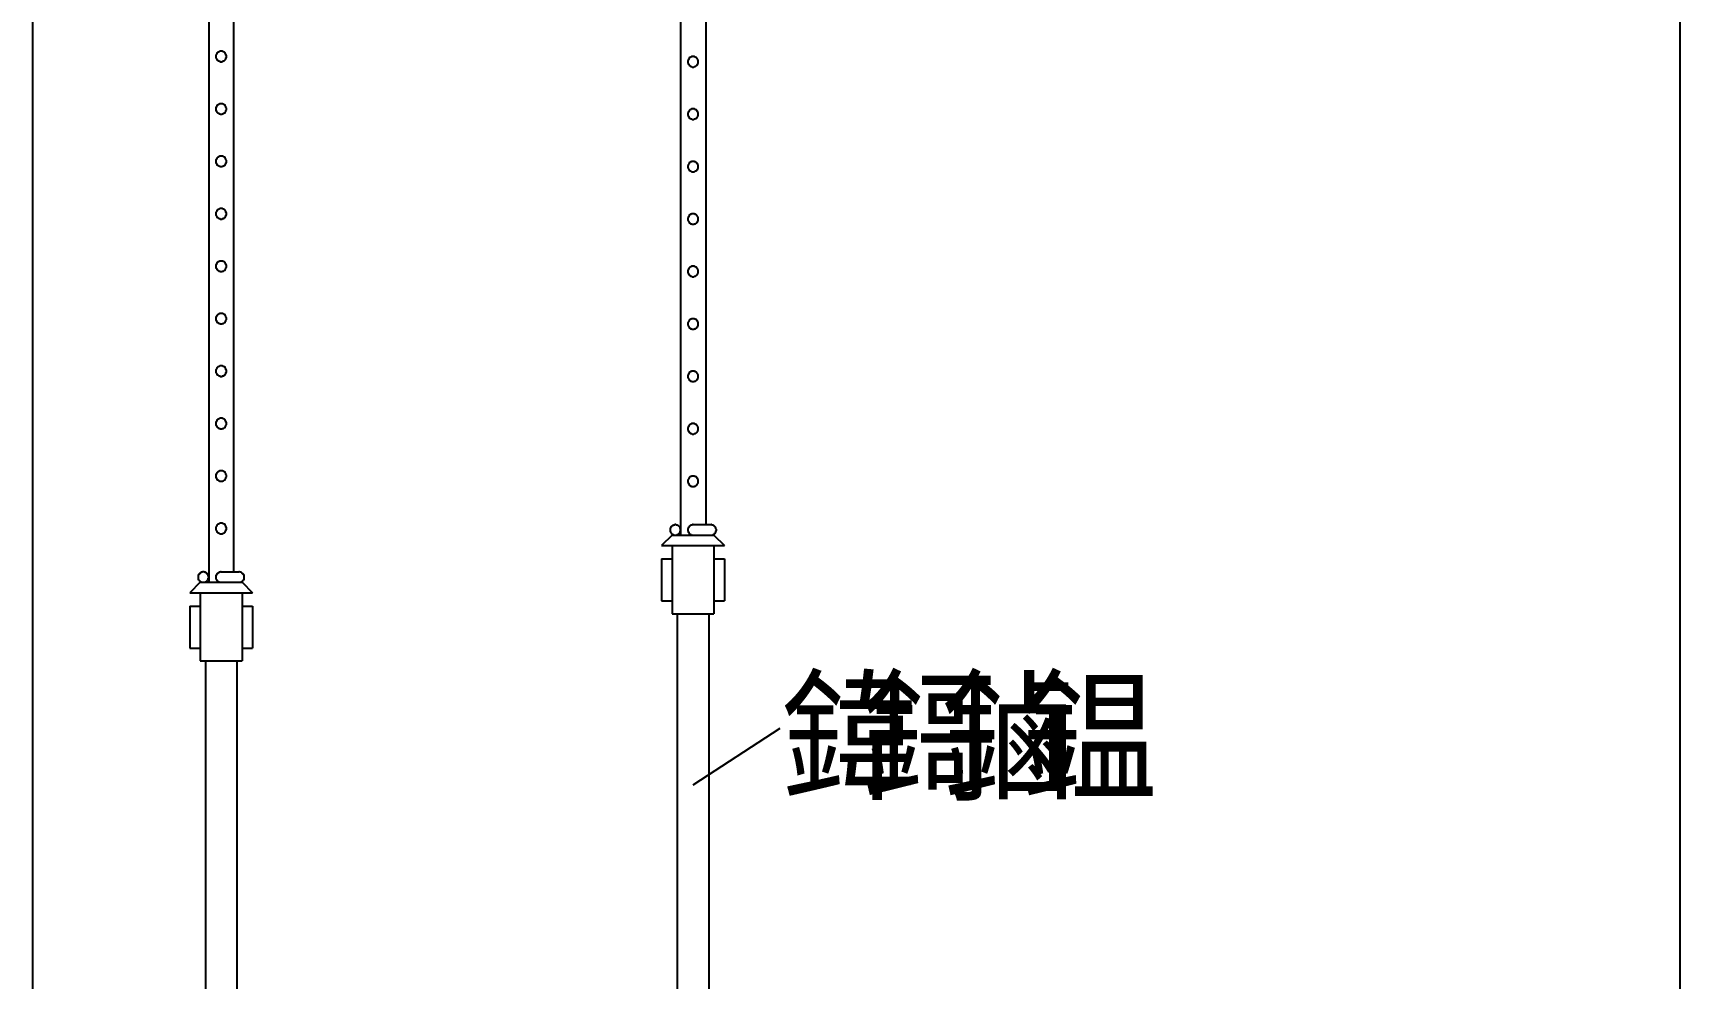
# Model space of a CAD drawing. Header units: metres. Extents: x 0 to 420, y 0 to 297.
# Drawn here: x 385.44 to 420, y 120.79 to 140.62 of the extents above; entities that cross this region are included whole.
import ezdxf

# ---------------------------------------------------------------- set-up
doc = ezdxf.new("R2010")
doc.units = ezdxf.units.M
doc.layers.add(' ', color=7, linetype='Continuous')

msp = doc.modelspace()

# ---------------------------------------------------------------- linework, layer by layer
at = {"layer": ' '}
for p, q in [((385.44, 98.35), (385.44, 166.57)), ((399.03, 151.35), (399.03, 130.08)), ((399.56, 151.35), (399.56, 130.3)), ((389.13, 150.36), (389.13, 129.09)), ((389.65, 150.36), (389.65, 129.31)), ((399.29, 130.3), (399.67, 130.3)), ((398.85, 130.08), (398.63, 129.86)), ((398.85, 130.08), (399.73, 130.08)), ((399.29, 130.08), (399.67, 130.08)), ((399.73, 130.08), (399.95, 129.86)), ((398.63, 129.86), (399.95, 129.86)), ((398.85, 129.86), (398.85, 128.43)), ((399.73, 129.86), (399.73, 128.43)), ((389.39, 129.31), (389.76, 129.31)), ((398.63, 129.58), (398.63, 128.7)), ((398.63, 129.58), (398.85, 129.58)), ((399.73, 129.58), (399.95, 129.58)), ((399.95, 129.58), (399.95, 128.7)), ((388.95, 129.09), (388.73, 128.87)), ((388.95, 129.09), (389.83, 129.09)), ((389.39, 129.09), (389.76, 129.09)), ((389.83, 129.09), (390.05, 128.87)), ((388.73, 128.87), (390.05, 128.87)), ((388.73, 128.59), (388.73, 127.71)), ((388.73, 128.59), (388.95, 128.59)), ((388.95, 128.87), (388.95, 127.44)), ((389.83, 128.87), (389.83, 127.44)), ((389.83, 128.59), (390.05, 128.59)), ((390.05, 128.59), (390.05, 127.71)), ((398.63, 128.7), (398.85, 128.7)), ((399.73, 128.7), (399.95, 128.7)), ((398.85, 128.43), (399.73, 128.43)), ((398.96, 128.43), (398.96, 98.42)), ((399.62, 128.43), (399.62, 98.42)), ((388.73, 127.71), (388.95, 127.71)), ((389.83, 127.71), (390.05, 127.71)), ((388.95, 127.44), (389.83, 127.44)), ((389.06, 127.44), (389.06, 98.42)), ((389.72, 127.44), (389.72, 98.42)), ((399.29, 124.84), (401.12, 126.03))]:
    msp.add_line(p, q, dxfattribs=at)
for points in [[(389.5, 140.12), (389.5, 140.13), (389.5, 140.14), (389.49, 140.15), (389.49, 140.16), (389.49, 140.17), (389.48, 140.18), (389.47, 140.19), (389.47, 140.2), (389.46, 140.21), (389.45, 140.21), (389.44, 140.22), (389.43, 140.22), (389.42, 140.23), (389.41, 140.23), (389.4, 140.23), (389.39, 140.23), (389.38, 140.23), (389.37, 140.23), (389.36, 140.23), (389.35, 140.22), (389.34, 140.22), (389.33, 140.21), (389.32, 140.21), (389.31, 140.2), (389.3, 140.19), (389.3, 140.18), (389.29, 140.17), (389.29, 140.16), (389.28, 140.15), (389.28, 140.14), (389.28, 140.13), (389.28, 140.12), (389.28, 140.11), (389.28, 140.1), (389.28, 140.09), (389.29, 140.08), (389.29, 140.07), (389.3, 140.06), (389.3, 140.05), (389.31, 140.05), (389.32, 140.04), (389.33, 140.03), (389.34, 140.03), (389.35, 140.02), (389.36, 140.02), (389.37, 140.01), (389.38, 140.01), (389.39, 140.01), (389.4, 140.01), (389.41, 140.01), (389.42, 140.02), (389.43, 140.02), (389.44, 140.03), (389.45, 140.03), (389.46, 140.04), (389.47, 140.05), (389.47, 140.05), (389.48, 140.06), (389.49, 140.07), (389.49, 140.08), (389.49, 140.09), (389.5, 140.1), (389.5, 140.11), (389.5, 140.12)], [(399.4, 140.01), (399.4, 140.02), (399.4, 140.03), (399.4, 140.04), (399.39, 140.05), (399.39, 140.06), (399.38, 140.07), (399.38, 140.08), (399.37, 140.09), (399.36, 140.1), (399.35, 140.1), (399.34, 140.11), (399.33, 140.11), (399.32, 140.12), (399.31, 140.12), (399.3, 140.12), (399.29, 140.12), (399.28, 140.12), (399.27, 140.12), (399.26, 140.12), (399.25, 140.11), (399.24, 140.11), (399.23, 140.1), (399.22, 140.1), (399.21, 140.09), (399.21, 140.08), (399.2, 140.07), (399.2, 140.06), (399.19, 140.05), (399.19, 140.04), (399.18, 140.03), (399.18, 140.02), (399.18, 140.01), (399.18, 140), (399.18, 139.99), (399.19, 139.98), (399.19, 139.97), (399.2, 139.96), (399.2, 139.95), (399.21, 139.94), (399.21, 139.94), (399.22, 139.93), (399.23, 139.92), (399.24, 139.92), (399.25, 139.91), (399.26, 139.91), (399.27, 139.9), (399.28, 139.9), (399.29, 139.9), (399.3, 139.9), (399.31, 139.9), (399.32, 139.91), (399.33, 139.91), (399.34, 139.92), (399.35, 139.92), (399.36, 139.93), (399.37, 139.94), (399.38, 139.94), (399.38, 139.95), (399.39, 139.96), (399.39, 139.97), (399.4, 139.98), (399.4, 139.99), (399.4, 140), (399.4, 140.01)], [(389.5, 139.02), (389.5, 139.03), (389.5, 139.04), (389.49, 139.05), (389.49, 139.06), (389.49, 139.07), (389.48, 139.08), (389.47, 139.09), (389.47, 139.1), (389.46, 139.11), (389.45, 139.11), (389.44, 139.12), (389.43, 139.12), (389.42, 139.13), (389.41, 139.13), (389.4, 139.13), (389.39, 139.13), (389.38, 139.13), (389.37, 139.13), (389.36, 139.13), (389.35, 139.12), (389.34, 139.12), (389.33, 139.11), (389.32, 139.11), (389.31, 139.1), (389.3, 139.09), (389.3, 139.08), (389.29, 139.07), (389.29, 139.06), (389.28, 139.05), (389.28, 139.04), (389.28, 139.03), (389.28, 139.02), (389.28, 139.01), (389.28, 139), (389.28, 138.99), (389.29, 138.98), (389.29, 138.97), (389.3, 138.96), (389.3, 138.95), (389.31, 138.94), (389.32, 138.94), (389.33, 138.93), (389.34, 138.93), (389.35, 138.92), (389.36, 138.92), (389.37, 138.91), (389.38, 138.91), (389.39, 138.91), (389.4, 138.91), (389.41, 138.91), (389.42, 138.92), (389.43, 138.92), (389.44, 138.93), (389.45, 138.93), (389.46, 138.94), (389.47, 138.94), (389.47, 138.95), (389.48, 138.96), (389.49, 138.97), (389.49, 138.98), (389.49, 138.99), (389.5, 139), (389.5, 139.01), (389.5, 139.02)], [(399.4, 138.91), (399.4, 138.92), (399.4, 138.93), (399.4, 138.94), (399.39, 138.95), (399.39, 138.96), (399.38, 138.97), (399.38, 138.98), (399.37, 138.99), (399.36, 139), (399.35, 139), (399.34, 139.01), (399.33, 139.01), (399.32, 139.02), (399.31, 139.02), (399.3, 139.02), (399.29, 139.02), (399.28, 139.02), (399.27, 139.02), (399.26, 139.02), (399.25, 139.01), (399.24, 139.01), (399.23, 139), (399.22, 139), (399.21, 138.99), (399.21, 138.98), (399.2, 138.97), (399.2, 138.96), (399.19, 138.95), (399.19, 138.94), (399.18, 138.93), (399.18, 138.92), (399.18, 138.91), (399.18, 138.9), (399.18, 138.89), (399.19, 138.88), (399.19, 138.87), (399.2, 138.86), (399.2, 138.85), (399.21, 138.84), (399.21, 138.83), (399.22, 138.83), (399.23, 138.82), (399.24, 138.82), (399.25, 138.81), (399.26, 138.81), (399.27, 138.8), (399.28, 138.8), (399.29, 138.8), (399.3, 138.8), (399.31, 138.8), (399.32, 138.81), (399.33, 138.81), (399.34, 138.82), (399.35, 138.82), (399.36, 138.83), (399.37, 138.83), (399.38, 138.84), (399.38, 138.85), (399.39, 138.86), (399.39, 138.87), (399.4, 138.88), (399.4, 138.89), (399.4, 138.9), (399.4, 138.91)], [(389.5, 137.92), (389.5, 137.93), (389.5, 137.94), (389.49, 137.95), (389.49, 137.96), (389.49, 137.97), (389.48, 137.98), (389.47, 137.99), (389.47, 138), (389.46, 138.01), (389.45, 138.01), (389.44, 138.02), (389.43, 138.02), (389.42, 138.03), (389.41, 138.03), (389.4, 138.03), (389.39, 138.03), (389.38, 138.03), (389.37, 138.03), (389.36, 138.03), (389.35, 138.02), (389.34, 138.02), (389.33, 138.01), (389.32, 138.01), (389.31, 138), (389.3, 137.99), (389.3, 137.98), (389.29, 137.97), (389.29, 137.96), (389.28, 137.95), (389.28, 137.94), (389.28, 137.93), (389.28, 137.92), (389.28, 137.91), (389.28, 137.9), (389.28, 137.89), (389.29, 137.88), (389.29, 137.87), (389.3, 137.86), (389.3, 137.85), (389.31, 137.84), (389.32, 137.84), (389.33, 137.83), (389.34, 137.83), (389.35, 137.82), (389.36, 137.82), (389.37, 137.81), (389.38, 137.81), (389.39, 137.81), (389.4, 137.81), (389.41, 137.81), (389.42, 137.82), (389.43, 137.82), (389.44, 137.83), (389.45, 137.83), (389.46, 137.84), (389.47, 137.84), (389.47, 137.85), (389.48, 137.86), (389.49, 137.87), (389.49, 137.88), (389.49, 137.89), (389.5, 137.9), (389.5, 137.91), (389.5, 137.92)], [(399.4, 137.81), (399.4, 137.82), (399.4, 137.83), (399.4, 137.84), (399.39, 137.85), (399.39, 137.86), (399.38, 137.87), (399.38, 137.88), (399.37, 137.89), (399.36, 137.9), (399.35, 137.9), (399.34, 137.91), (399.33, 137.91), (399.32, 137.92), (399.31, 137.92), (399.3, 137.92), (399.29, 137.92), (399.28, 137.92), (399.27, 137.92), (399.26, 137.92), (399.25, 137.91), (399.24, 137.91), (399.23, 137.9), (399.22, 137.9), (399.21, 137.89), (399.21, 137.88), (399.2, 137.87), (399.2, 137.86), (399.19, 137.85), (399.19, 137.84), (399.18, 137.83), (399.18, 137.82), (399.18, 137.81), (399.18, 137.8), (399.18, 137.79), (399.19, 137.78), (399.19, 137.77), (399.2, 137.76), (399.2, 137.75), (399.21, 137.74), (399.21, 137.73), (399.22, 137.73), (399.23, 137.72), (399.24, 137.72), (399.25, 137.71), (399.26, 137.71), (399.27, 137.7), (399.28, 137.7), (399.29, 137.7), (399.3, 137.7), (399.31, 137.7), (399.32, 137.71), (399.33, 137.71), (399.34, 137.72), (399.35, 137.72), (399.36, 137.73), (399.37, 137.73), (399.38, 137.74), (399.38, 137.75), (399.39, 137.76), (399.39, 137.77), (399.4, 137.78), (399.4, 137.79), (399.4, 137.8), (399.4, 137.81)], [(389.5, 136.82), (389.5, 136.83), (389.5, 136.84), (389.49, 136.85), (389.49, 136.86), (389.49, 136.87), (389.48, 136.88), (389.47, 136.89), (389.47, 136.9), (389.46, 136.91), (389.45, 136.91), (389.44, 136.92), (389.43, 136.92), (389.42, 136.93), (389.41, 136.93), (389.4, 136.93), (389.39, 136.93), (389.38, 136.93), (389.37, 136.93), (389.36, 136.93), (389.35, 136.92), (389.34, 136.92), (389.33, 136.91), (389.32, 136.91), (389.31, 136.9), (389.3, 136.89), (389.3, 136.88), (389.29, 136.87), (389.29, 136.86), (389.28, 136.85), (389.28, 136.84), (389.28, 136.83), (389.28, 136.82), (389.28, 136.81), (389.28, 136.8), (389.28, 136.79), (389.29, 136.78), (389.29, 136.77), (389.3, 136.76), (389.3, 136.75), (389.31, 136.74), (389.32, 136.74), (389.33, 136.73), (389.34, 136.72), (389.35, 136.72), (389.36, 136.72), (389.37, 136.71), (389.38, 136.71), (389.39, 136.71), (389.4, 136.71), (389.41, 136.71), (389.42, 136.72), (389.43, 136.72), (389.44, 136.72), (389.45, 136.73), (389.46, 136.74), (389.47, 136.74), (389.47, 136.75), (389.48, 136.76), (389.49, 136.77), (389.49, 136.78), (389.49, 136.79), (389.5, 136.8), (389.5, 136.81), (389.5, 136.82)], [(399.4, 136.71), (399.4, 136.72), (399.4, 136.73), (399.4, 136.74), (399.39, 136.75), (399.39, 136.76), (399.38, 136.77), (399.38, 136.78), (399.37, 136.79), (399.36, 136.8), (399.35, 136.8), (399.34, 136.81), (399.33, 136.81), (399.32, 136.82), (399.31, 136.82), (399.3, 136.82), (399.29, 136.82), (399.28, 136.82), (399.27, 136.82), (399.26, 136.82), (399.25, 136.81), (399.24, 136.81), (399.23, 136.8), (399.22, 136.8), (399.21, 136.79), (399.21, 136.78), (399.2, 136.77), (399.2, 136.76), (399.19, 136.75), (399.19, 136.74), (399.18, 136.73), (399.18, 136.72), (399.18, 136.71), (399.18, 136.7), (399.18, 136.69), (399.19, 136.68), (399.19, 136.67), (399.2, 136.66), (399.2, 136.65), (399.21, 136.64), (399.21, 136.63), (399.22, 136.63), (399.23, 136.62), (399.24, 136.61), (399.25, 136.61), (399.26, 136.61), (399.27, 136.6), (399.28, 136.6), (399.29, 136.6), (399.3, 136.6), (399.31, 136.6), (399.32, 136.61), (399.33, 136.61), (399.34, 136.61), (399.35, 136.62), (399.36, 136.63), (399.37, 136.63), (399.38, 136.64), (399.38, 136.65), (399.39, 136.66), (399.39, 136.67), (399.4, 136.68), (399.4, 136.69), (399.4, 136.7), (399.4, 136.71)], [(389.5, 135.72), (389.5, 135.73), (389.5, 135.74), (389.49, 135.75), (389.49, 135.76), (389.49, 135.77), (389.48, 135.78), (389.47, 135.79), (389.47, 135.8), (389.46, 135.81), (389.45, 135.81), (389.44, 135.82), (389.43, 135.82), (389.42, 135.83), (389.41, 135.83), (389.4, 135.83), (389.39, 135.83), (389.38, 135.83), (389.37, 135.83), (389.36, 135.83), (389.35, 135.82), (389.34, 135.82), (389.33, 135.81), (389.32, 135.81), (389.31, 135.8), (389.3, 135.79), (389.3, 135.78), (389.29, 135.77), (389.29, 135.76), (389.28, 135.75), (389.28, 135.74), (389.28, 135.73), (389.28, 135.72), (389.28, 135.71), (389.28, 135.7), (389.28, 135.69), (389.29, 135.68), (389.29, 135.67), (389.3, 135.66), (389.3, 135.65), (389.31, 135.64), (389.32, 135.64), (389.33, 135.63), (389.34, 135.62), (389.35, 135.62), (389.36, 135.62), (389.37, 135.61), (389.38, 135.61), (389.39, 135.61), (389.4, 135.61), (389.41, 135.61), (389.42, 135.62), (389.43, 135.62), (389.44, 135.62), (389.45, 135.63), (389.46, 135.64), (389.47, 135.64), (389.47, 135.65), (389.48, 135.66), (389.49, 135.67), (389.49, 135.68), (389.49, 135.69), (389.5, 135.7), (389.5, 135.71), (389.5, 135.72)], [(399.4, 135.61), (399.4, 135.62), (399.4, 135.63), (399.4, 135.64), (399.39, 135.65), (399.39, 135.66), (399.38, 135.67), (399.38, 135.68), (399.37, 135.69), (399.36, 135.7), (399.35, 135.7), (399.34, 135.71), (399.33, 135.71), (399.32, 135.72), (399.31, 135.72), (399.3, 135.72), (399.29, 135.72), (399.28, 135.72), (399.27, 135.72), (399.26, 135.72), (399.25, 135.71), (399.24, 135.71), (399.23, 135.7), (399.22, 135.7), (399.21, 135.69), (399.21, 135.68), (399.2, 135.67), (399.2, 135.66), (399.19, 135.65), (399.19, 135.64), (399.18, 135.63), (399.18, 135.62), (399.18, 135.61), (399.18, 135.6), (399.18, 135.59), (399.19, 135.58), (399.19, 135.57), (399.2, 135.56), (399.2, 135.55), (399.21, 135.54), (399.21, 135.53), (399.22, 135.53), (399.23, 135.52), (399.24, 135.51), (399.25, 135.51), (399.26, 135.51), (399.27, 135.5), (399.28, 135.5), (399.29, 135.5), (399.3, 135.5), (399.31, 135.5), (399.32, 135.51), (399.33, 135.51), (399.34, 135.51), (399.35, 135.52), (399.36, 135.53), (399.37, 135.53), (399.38, 135.54), (399.38, 135.55), (399.39, 135.56), (399.39, 135.57), (399.4, 135.58), (399.4, 135.59), (399.4, 135.6), (399.4, 135.61)], [(389.5, 134.62), (389.5, 134.63), (389.5, 134.64), (389.49, 134.65), (389.49, 134.66), (389.49, 134.67), (389.48, 134.68), (389.47, 134.69), (389.47, 134.7), (389.46, 134.71), (389.45, 134.71), (389.44, 134.72), (389.43, 134.72), (389.42, 134.73), (389.41, 134.73), (389.4, 134.73), (389.39, 134.73), (389.38, 134.73), (389.37, 134.73), (389.36, 134.73), (389.35, 134.72), (389.34, 134.72), (389.33, 134.71), (389.32, 134.71), (389.31, 134.7), (389.3, 134.69), (389.3, 134.68), (389.29, 134.67), (389.29, 134.66), (389.28, 134.65), (389.28, 134.64), (389.28, 134.63), (389.28, 134.62), (389.28, 134.61), (389.28, 134.6), (389.28, 134.59), (389.29, 134.58), (389.29, 134.57), (389.3, 134.56), (389.3, 134.55), (389.31, 134.54), (389.32, 134.54), (389.33, 134.53), (389.34, 134.52), (389.35, 134.52), (389.36, 134.52), (389.37, 134.51), (389.38, 134.51), (389.39, 134.51), (389.4, 134.51), (389.41, 134.51), (389.42, 134.52), (389.43, 134.52), (389.44, 134.52), (389.45, 134.53), (389.46, 134.54), (389.47, 134.54), (389.47, 134.55), (389.48, 134.56), (389.49, 134.57), (389.49, 134.58), (389.49, 134.59), (389.5, 134.6), (389.5, 134.61), (389.5, 134.62)], [(399.4, 134.51), (399.4, 134.52), (399.4, 134.53), (399.4, 134.54), (399.39, 134.55), (399.39, 134.56), (399.38, 134.57), (399.38, 134.58), (399.37, 134.59), (399.36, 134.6), (399.35, 134.6), (399.34, 134.61), (399.33, 134.61), (399.32, 134.62), (399.31, 134.62), (399.3, 134.62), (399.29, 134.62), (399.28, 134.62), (399.27, 134.62), (399.26, 134.62), (399.25, 134.61), (399.24, 134.61), (399.23, 134.6), (399.22, 134.6), (399.21, 134.59), (399.21, 134.58), (399.2, 134.57), (399.2, 134.56), (399.19, 134.55), (399.19, 134.54), (399.18, 134.53), (399.18, 134.52), (399.18, 134.51), (399.18, 134.5), (399.18, 134.49), (399.19, 134.48), (399.19, 134.47), (399.2, 134.46), (399.2, 134.45), (399.21, 134.44), (399.21, 134.43), (399.22, 134.43), (399.23, 134.42), (399.24, 134.41), (399.25, 134.41), (399.26, 134.41), (399.27, 134.4), (399.28, 134.4), (399.29, 134.4), (399.3, 134.4), (399.31, 134.4), (399.32, 134.41), (399.33, 134.41), (399.34, 134.41), (399.35, 134.42), (399.36, 134.43), (399.37, 134.43), (399.38, 134.44), (399.38, 134.45), (399.39, 134.46), (399.39, 134.47), (399.4, 134.48), (399.4, 134.49), (399.4, 134.5), (399.4, 134.51)], [(389.5, 133.52), (389.5, 133.53), (389.5, 133.54), (389.49, 133.55), (389.49, 133.56), (389.49, 133.57), (389.48, 133.58), (389.47, 133.59), (389.47, 133.6), (389.46, 133.61), (389.45, 133.61), (389.44, 133.62), (389.43, 133.62), (389.42, 133.63), (389.41, 133.63), (389.4, 133.63), (389.39, 133.63), (389.38, 133.63), (389.37, 133.63), (389.36, 133.63), (389.35, 133.62), (389.34, 133.62), (389.33, 133.61), (389.32, 133.61), (389.31, 133.6), (389.3, 133.59), (389.3, 133.58), (389.29, 133.57), (389.29, 133.56), (389.28, 133.55), (389.28, 133.54), (389.28, 133.53), (389.28, 133.52), (389.28, 133.51), (389.28, 133.5), (389.28, 133.49), (389.29, 133.48), (389.29, 133.47), (389.3, 133.46), (389.3, 133.45), (389.31, 133.44), (389.32, 133.44), (389.33, 133.43), (389.34, 133.42), (389.35, 133.42), (389.36, 133.42), (389.37, 133.41), (389.38, 133.41), (389.39, 133.41), (389.4, 133.41), (389.41, 133.41), (389.42, 133.42), (389.43, 133.42), (389.44, 133.42), (389.45, 133.43), (389.46, 133.44), (389.47, 133.44), (389.47, 133.45), (389.48, 133.46), (389.49, 133.47), (389.49, 133.48), (389.49, 133.49), (389.5, 133.5), (389.5, 133.51), (389.5, 133.52)], [(399.4, 133.41), (399.4, 133.42), (399.4, 133.43), (399.4, 133.44), (399.39, 133.45), (399.39, 133.46), (399.38, 133.47), (399.38, 133.48), (399.37, 133.49), (399.36, 133.5), (399.35, 133.5), (399.34, 133.51), (399.33, 133.51), (399.32, 133.52), (399.31, 133.52), (399.3, 133.52), (399.29, 133.52), (399.28, 133.52), (399.27, 133.52), (399.26, 133.52), (399.25, 133.51), (399.24, 133.51), (399.23, 133.5), (399.22, 133.5), (399.21, 133.49), (399.21, 133.48), (399.2, 133.47), (399.2, 133.46), (399.19, 133.45), (399.19, 133.44), (399.18, 133.43), (399.18, 133.42), (399.18, 133.41), (399.18, 133.4), (399.18, 133.39), (399.19, 133.38), (399.19, 133.37), (399.2, 133.36), (399.2, 133.35), (399.21, 133.34), (399.21, 133.33), (399.22, 133.33), (399.23, 133.32), (399.24, 133.31), (399.25, 133.31), (399.26, 133.31), (399.27, 133.3), (399.28, 133.3), (399.29, 133.3), (399.3, 133.3), (399.31, 133.3), (399.32, 133.31), (399.33, 133.31), (399.34, 133.31), (399.35, 133.32), (399.36, 133.33), (399.37, 133.33), (399.38, 133.34), (399.38, 133.35), (399.39, 133.36), (399.39, 133.37), (399.4, 133.38), (399.4, 133.39), (399.4, 133.4), (399.4, 133.41)], [(389.5, 132.42), (389.5, 132.43), (389.5, 132.44), (389.49, 132.45), (389.49, 132.46), (389.49, 132.47), (389.48, 132.48), (389.47, 132.49), (389.47, 132.5), (389.46, 132.51), (389.45, 132.51), (389.44, 132.52), (389.43, 132.52), (389.42, 132.53), (389.41, 132.53), (389.4, 132.53), (389.39, 132.53), (389.38, 132.53), (389.37, 132.53), (389.36, 132.53), (389.35, 132.52), (389.34, 132.52), (389.33, 132.51), (389.32, 132.51), (389.31, 132.5), (389.3, 132.49), (389.3, 132.48), (389.29, 132.47), (389.29, 132.46), (389.28, 132.45), (389.28, 132.44), (389.28, 132.43), (389.28, 132.42), (389.28, 132.41), (389.28, 132.4), (389.28, 132.39), (389.29, 132.38), (389.29, 132.37), (389.3, 132.36), (389.3, 132.35), (389.31, 132.34), (389.32, 132.34), (389.33, 132.33), (389.34, 132.32), (389.35, 132.32), (389.36, 132.32), (389.37, 132.31), (389.38, 132.31), (389.39, 132.31), (389.4, 132.31), (389.41, 132.31), (389.42, 132.32), (389.43, 132.32), (389.44, 132.32), (389.45, 132.33), (389.46, 132.34), (389.47, 132.34), (389.47, 132.35), (389.48, 132.36), (389.49, 132.37), (389.49, 132.38), (389.49, 132.39), (389.5, 132.4), (389.5, 132.41), (389.5, 132.42)], [(399.4, 132.31), (399.4, 132.32), (399.4, 132.33), (399.4, 132.34), (399.39, 132.35), (399.39, 132.36), (399.38, 132.37), (399.38, 132.38), (399.37, 132.39), (399.36, 132.4), (399.35, 132.4), (399.34, 132.41), (399.33, 132.41), (399.32, 132.42), (399.31, 132.42), (399.3, 132.42), (399.29, 132.42), (399.28, 132.42), (399.27, 132.42), (399.26, 132.42), (399.25, 132.41), (399.24, 132.41), (399.23, 132.4), (399.22, 132.4), (399.21, 132.39), (399.21, 132.38), (399.2, 132.37), (399.2, 132.36), (399.19, 132.35), (399.19, 132.34), (399.18, 132.33), (399.18, 132.32), (399.18, 132.31), (399.18, 132.3), (399.18, 132.29), (399.19, 132.28), (399.19, 132.27), (399.2, 132.26), (399.2, 132.25), (399.21, 132.24), (399.21, 132.23), (399.22, 132.23), (399.23, 132.22), (399.24, 132.21), (399.25, 132.21), (399.26, 132.21), (399.27, 132.2), (399.28, 132.2), (399.29, 132.2), (399.3, 132.2), (399.31, 132.2), (399.32, 132.21), (399.33, 132.21), (399.34, 132.21), (399.35, 132.22), (399.36, 132.23), (399.37, 132.23), (399.38, 132.24), (399.38, 132.25), (399.39, 132.26), (399.39, 132.27), (399.4, 132.28), (399.4, 132.29), (399.4, 132.3), (399.4, 132.31)], [(389.5, 131.32), (389.5, 131.33), (389.5, 131.34), (389.49, 131.35), (389.49, 131.36), (389.49, 131.37), (389.48, 131.38), (389.47, 131.39), (389.47, 131.4), (389.46, 131.41), (389.45, 131.41), (389.44, 131.42), (389.43, 131.42), (389.42, 131.43), (389.41, 131.43), (389.4, 131.43), (389.39, 131.43), (389.38, 131.43), (389.37, 131.43), (389.36, 131.43), (389.35, 131.42), (389.34, 131.42), (389.33, 131.41), (389.32, 131.41), (389.31, 131.4), (389.3, 131.39), (389.3, 131.38), (389.29, 131.37), (389.29, 131.36), (389.28, 131.35), (389.28, 131.34), (389.28, 131.33), (389.28, 131.32), (389.28, 131.31), (389.28, 131.3), (389.28, 131.29), (389.29, 131.28), (389.29, 131.27), (389.3, 131.26), (389.3, 131.25), (389.31, 131.24), (389.32, 131.24), (389.33, 131.23), (389.34, 131.22), (389.35, 131.22), (389.36, 131.21), (389.37, 131.21), (389.38, 131.21), (389.39, 131.21), (389.4, 131.21), (389.41, 131.21), (389.42, 131.21), (389.43, 131.22), (389.44, 131.22), (389.45, 131.23), (389.46, 131.24), (389.47, 131.24), (389.47, 131.25), (389.48, 131.26), (389.49, 131.27), (389.49, 131.28), (389.49, 131.29), (389.5, 131.3), (389.5, 131.31), (389.5, 131.32)], [(399.4, 131.21), (399.4, 131.22), (399.4, 131.23), (399.4, 131.24), (399.39, 131.25), (399.39, 131.26), (399.38, 131.27), (399.38, 131.28), (399.37, 131.29), (399.36, 131.3), (399.35, 131.3), (399.34, 131.31), (399.33, 131.31), (399.32, 131.32), (399.31, 131.32), (399.3, 131.32), (399.29, 131.32), (399.28, 131.32), (399.27, 131.32), (399.26, 131.32), (399.25, 131.31), (399.24, 131.31), (399.23, 131.3), (399.22, 131.3), (399.21, 131.29), (399.21, 131.28), (399.2, 131.27), (399.2, 131.26), (399.19, 131.25), (399.19, 131.24), (399.18, 131.23), (399.18, 131.22), (399.18, 131.21), (399.18, 131.2), (399.18, 131.19), (399.19, 131.18), (399.19, 131.17), (399.2, 131.16), (399.2, 131.15), (399.21, 131.14), (399.21, 131.13), (399.22, 131.13), (399.23, 131.12), (399.24, 131.11), (399.25, 131.11), (399.26, 131.1), (399.27, 131.1), (399.28, 131.1), (399.29, 131.1), (399.3, 131.1), (399.31, 131.1), (399.32, 131.1), (399.33, 131.11), (399.34, 131.11), (399.35, 131.12), (399.36, 131.13), (399.37, 131.13), (399.38, 131.14), (399.38, 131.15), (399.39, 131.16), (399.39, 131.17), (399.4, 131.18), (399.4, 131.19), (399.4, 131.2), (399.4, 131.21)], [(389.5, 130.22), (389.5, 130.23), (389.5, 130.24), (389.49, 130.25), (389.49, 130.26), (389.49, 130.27), (389.48, 130.28), (389.47, 130.29), (389.47, 130.3), (389.46, 130.31), (389.45, 130.31), (389.44, 130.32), (389.43, 130.32), (389.42, 130.33), (389.41, 130.33), (389.4, 130.33), (389.39, 130.33), (389.38, 130.33), (389.37, 130.33), (389.36, 130.33), (389.35, 130.32), (389.34, 130.32), (389.33, 130.31), (389.32, 130.31), (389.31, 130.3), (389.3, 130.29), (389.3, 130.28), (389.29, 130.27), (389.29, 130.26), (389.28, 130.25), (389.28, 130.24), (389.28, 130.23), (389.28, 130.22), (389.28, 130.21), (389.28, 130.2), (389.28, 130.19), (389.29, 130.18), (389.29, 130.17), (389.3, 130.16), (389.3, 130.15), (389.31, 130.14), (389.32, 130.13), (389.33, 130.13), (389.34, 130.12), (389.35, 130.12), (389.36, 130.11), (389.37, 130.11), (389.38, 130.11), (389.39, 130.11), (389.4, 130.11), (389.41, 130.11), (389.42, 130.11), (389.43, 130.12), (389.44, 130.12), (389.45, 130.13), (389.46, 130.13), (389.47, 130.14), (389.47, 130.15), (389.48, 130.16), (389.49, 130.17), (389.49, 130.18), (389.49, 130.19), (389.5, 130.2), (389.5, 130.21), (389.5, 130.22)], [(399.03, 130.19), (399.03, 130.2), (399.03, 130.21), (399.02, 130.22), (399.02, 130.23), (399.02, 130.24), (399.01, 130.25), (399, 130.26), (399, 130.26), (398.99, 130.27), (398.98, 130.28), (398.97, 130.28), (398.96, 130.29), (398.95, 130.29), (398.94, 130.29), (398.93, 130.3), (398.92, 130.3), (398.91, 130.3), (398.9, 130.29), (398.89, 130.29), (398.88, 130.29), (398.87, 130.28), (398.86, 130.28), (398.85, 130.27), (398.84, 130.26), (398.83, 130.26), (398.83, 130.25), (398.82, 130.24), (398.82, 130.23), (398.81, 130.22), (398.81, 130.21), (398.81, 130.2), (398.81, 130.19), (398.81, 130.18), (398.81, 130.17), (398.81, 130.16), (398.82, 130.14), (398.82, 130.14), (398.83, 130.13), (398.83, 130.12), (398.84, 130.11), (398.85, 130.1), (398.86, 130.1), (398.87, 130.09), (398.88, 130.09), (398.89, 130.08), (398.9, 130.08), (398.91, 130.08), (398.92, 130.08), (398.93, 130.08), (398.94, 130.08), (398.95, 130.08), (398.96, 130.09), (398.97, 130.09), (398.98, 130.1), (398.99, 130.1), (399, 130.11), (399, 130.12), (399.01, 130.13), (399.02, 130.14), (399.02, 130.14), (399.02, 130.16), (399.03, 130.17), (399.03, 130.18), (399.03, 130.19)], [(399.29, 130.3), (399.28, 130.3), (399.27, 130.29), (399.26, 130.29), (399.25, 130.29), (399.24, 130.28), (399.23, 130.28), (399.22, 130.27), (399.21, 130.26), (399.21, 130.26), (399.2, 130.25), (399.2, 130.24), (399.19, 130.23), (399.19, 130.22), (399.18, 130.21), (399.18, 130.2), (399.18, 130.19), (399.18, 130.18), (399.18, 130.17), (399.19, 130.16), (399.19, 130.14), (399.2, 130.14), (399.2, 130.13), (399.21, 130.12), (399.21, 130.11), (399.22, 130.1), (399.23, 130.1), (399.24, 130.09), (399.25, 130.09), (399.26, 130.08), (399.27, 130.08), (399.28, 130.08), (399.29, 130.08)], [(399.67, 130.08), (399.68, 130.08), (399.69, 130.08), (399.7, 130.08), (399.71, 130.09), (399.72, 130.09), (399.73, 130.1), (399.74, 130.1), (399.74, 130.11), (399.75, 130.12), (399.76, 130.13), (399.76, 130.14), (399.77, 130.14), (399.77, 130.16), (399.77, 130.17), (399.78, 130.18), (399.78, 130.19), (399.78, 130.2), (399.77, 130.21), (399.77, 130.22), (399.77, 130.23), (399.76, 130.24), (399.76, 130.25), (399.75, 130.26), (399.74, 130.26), (399.74, 130.27), (399.73, 130.28), (399.72, 130.28), (399.71, 130.29), (399.7, 130.29), (399.69, 130.29), (399.68, 130.3), (399.67, 130.3), (399.67, 130.3)], [(389.13, 129.2), (389.13, 129.21), (389.12, 129.22), (389.12, 129.23), (389.12, 129.24), (389.11, 129.25), (389.11, 129.26), (389.1, 129.27), (389.09, 129.27), (389.09, 129.28), (389.08, 129.29), (389.07, 129.29), (389.06, 129.3), (389.05, 129.3), (389.04, 129.3), (389.03, 129.31), (389.02, 129.31), (389, 129.31), (388.99, 129.3), (388.98, 129.3), (388.97, 129.3), (388.96, 129.29), (388.95, 129.29), (388.95, 129.28), (388.94, 129.27), (388.93, 129.27), (388.92, 129.26), (388.92, 129.25), (388.91, 129.24), (388.91, 129.23), (388.91, 129.22), (388.91, 129.21), (388.91, 129.2), (388.91, 129.19), (388.91, 129.18), (388.91, 129.16), (388.91, 129.15), (388.92, 129.14), (388.92, 129.14), (388.93, 129.13), (388.94, 129.12), (388.95, 129.11), (388.95, 129.11), (388.96, 129.1), (388.97, 129.1), (388.98, 129.09), (388.99, 129.09), (389, 129.09), (389.02, 129.09), (389.03, 129.09), (389.04, 129.09), (389.05, 129.09), (389.06, 129.1), (389.07, 129.1), (389.08, 129.11), (389.09, 129.11), (389.09, 129.12), (389.1, 129.13), (389.11, 129.14), (389.11, 129.14), (389.12, 129.15), (389.12, 129.16), (389.12, 129.18), (389.13, 129.19), (389.13, 129.2)], [(389.39, 129.31), (389.38, 129.31), (389.37, 129.3), (389.36, 129.3), (389.35, 129.3), (389.34, 129.29), (389.33, 129.29), (389.32, 129.28), (389.31, 129.27), (389.3, 129.27), (389.3, 129.26), (389.29, 129.25), (389.29, 129.24), (389.28, 129.23), (389.28, 129.22), (389.28, 129.21), (389.28, 129.2), (389.28, 129.19), (389.28, 129.18), (389.28, 129.16), (389.29, 129.15), (389.29, 129.14), (389.3, 129.14), (389.3, 129.13), (389.31, 129.12), (389.32, 129.11), (389.33, 129.11), (389.34, 129.1), (389.35, 129.1), (389.36, 129.09), (389.37, 129.09), (389.38, 129.09), (389.39, 129.09)], [(389.76, 129.09), (389.77, 129.09), (389.79, 129.09), (389.8, 129.09), (389.81, 129.1), (389.82, 129.1), (389.82, 129.11), (389.83, 129.11), (389.84, 129.12), (389.85, 129.13), (389.86, 129.14), (389.86, 129.14), (389.87, 129.15), (389.87, 129.16), (389.87, 129.18), (389.87, 129.19), (389.87, 129.2), (389.87, 129.21), (389.87, 129.22), (389.87, 129.23), (389.87, 129.24), (389.86, 129.25), (389.86, 129.26), (389.85, 129.27), (389.84, 129.27), (389.83, 129.28), (389.82, 129.29), (389.82, 129.29), (389.81, 129.3), (389.8, 129.3), (389.79, 129.3), (389.77, 129.31), (389.76, 129.31), (389.76, 129.31)]]:
    msp.add_lwpolyline(points, dxfattribs=at)
msp.add_line((420, 0), (420, 296.97))

# ---------------------------------------------------------------- texts
for s, p in [('鍏', (401.14, 124.76)), ('鎶', (402.82, 124.76)), ('鏀', (404.49, 124.76)), ('鎾', (406.16, 124.76))]:
    msp.add_text(s, height=2.2, dxfattribs=at).set_placement(p)

doc.saveas('drawing.dxf')
